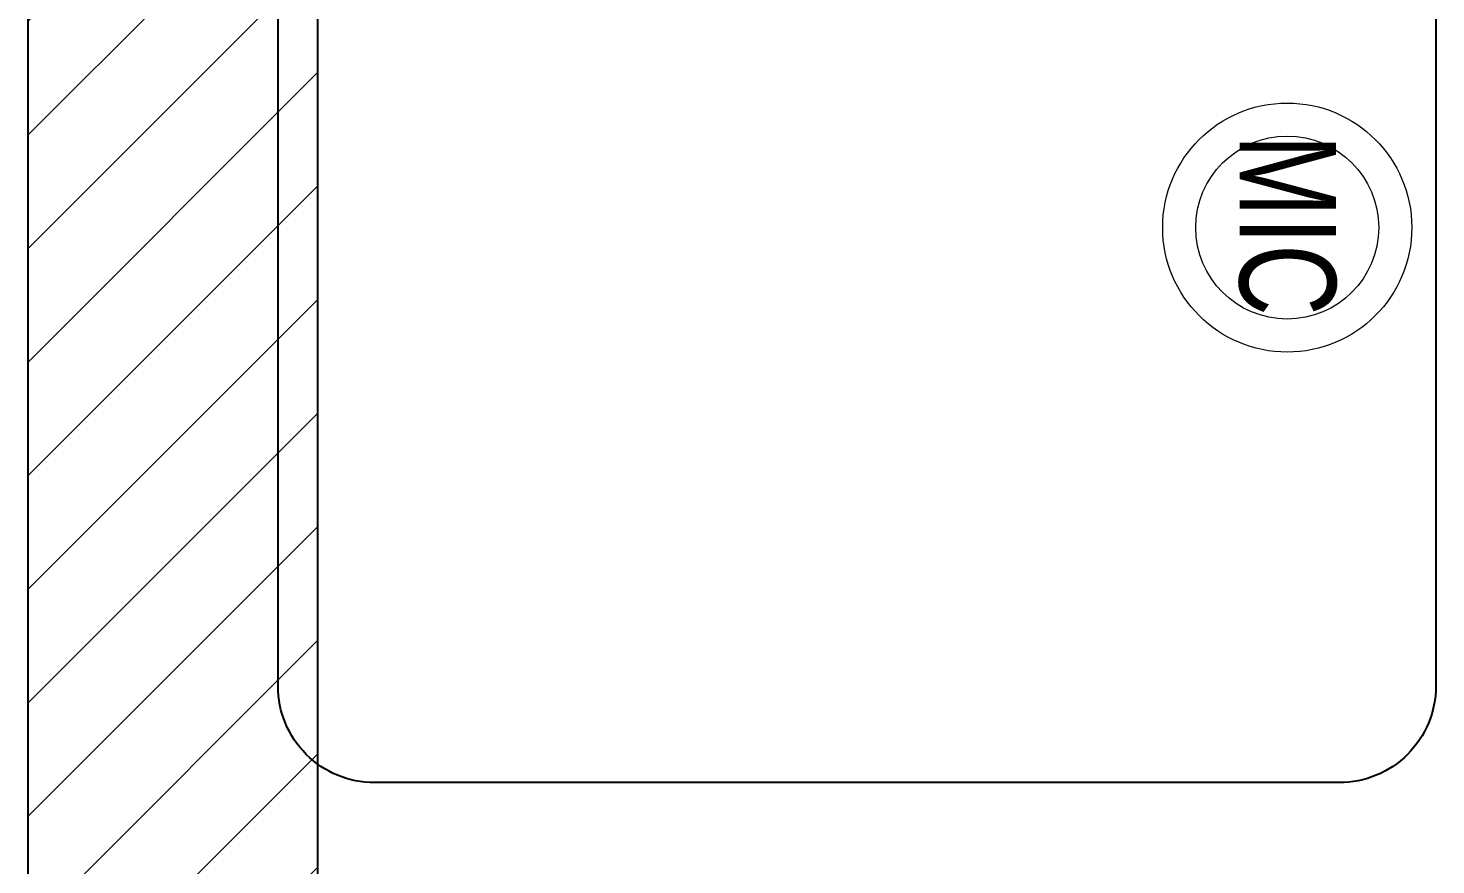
# Model space of a CAD drawing. Header units: feet. Extents: x 2547226 to 2555095, y -6061669 to -6045180.
# Drawn here: x 2547226 to 2547956, y -6047922 to -6047488 of the extents above; entities that cross this region are included whole.
import ezdxf

# ---------------------------------------------------------------- set-up
doc = ezdxf.new("R2010")
doc.units = ezdxf.units.FT
doc.header["$LTSCALE"] = 33
doc.header["$MEASUREMENT"] = 0
doc.layers.add('A-WALL', color=1, linetype='Continuous')
doc.layers.add('PDF_Geometry', color=7, linetype='Continuous')
for name, color, linetype, lineweight in [('LENS-FURNITURE', 13, 'Continuous', 9), ('LK-EQPMT', 3, 'Continuous', 18), ('LN-HATCH', 251, 'Continuous', 0), ('PLANO-CARPET', 3, 'Continuous', 18)]:
    doc.layers.add(name, color=color, linetype=linetype, lineweight=lineweight)
doc.styles.get("Standard").update_dxf_attribs({"font": 'GILC____.TTF'})

# ---------------------------------------------------------------- blocks, each defined once
blk = doc.blocks.new('A$C786b5c82')
at = {"layer": 'LN-HATCH'}
h = blk.add_hatch(dxfattribs=at)
h.set_pattern_fill('ANSI31', color=256, scale=333, angle=180)
h.set_pattern_definition([(225, (-6866470.763803284, 5280949.638979028), (29.43331976689004, -29.43331976689005), [])])
h.paths.add_polyline_path([(-5111.05770197697, 6362.121299929917), (-5211.05770197697, 6362.121299929917), (-5211.05770197697, 5066.68575985916), (-5111.05770197697, 5066.68575985916)])
h.paths.add_polyline_path([(-5211.05770197697, 6362.121299929917), (-5261.057701976969, 6362.121299929917), (-5261.057701976969, 5066.68575985916), (-5211.05770197697, 5066.68575985916)])
at = {"layer": 'A-WALL', "elevation": 1804.966150034001}
blk.add_lwpolyline([(-5261.057701976969, 6362.121299929917), (-5111.05770197697, 6362.121299929917), (-5111.05770197697, 5066.68575985916), (-5261.057701976969, 5066.68575985916)], close=True, dxfattribs=at)
blk = doc.blocks.new('MOROTISED TABLE-TRIAL SET 950x600')
at = {"layer": 'PDF_Geometry', "lineweight": 25}
blk.add_lwpolyline([(415.5923622683621, 2.18279e-11), (550.0003704861738, 2.18279e-11, 0.4142524001247118), (599.9958994225599, 50.00260162355697), (599.9958994225599, 899.9973678589085, 0.4142518501714829), (550.0003704861738, 950.0000000000218), (50.00260613718999, 950.0000000000218, 0.4142929195148918), (4.605390131e-07, 899.9973678589085), (4.605390131e-07, 50.00260162355697, 0.414163635492108), (50.00260613718999, 2.18279e-11), (415.5923622683621, 2.18279e-11)], format="xyb", dxfattribs=at)
blk = doc.blocks.new('MIC')
at = {"layer": 'LK-EQPMT', "ltscale": 12}
for radius in [64.54701859105262, 47.40596281792385]:
    blk.add_circle((234.5401449967176, 64.54701859102352), radius, dxfattribs=at)
at = {"layer": 'LK-EQPMT', "ltscale": 12, "insert": (233.2398255821317, 64.46170233917655), "char_height": 50, "attachment_point": 5}
blk.add_mtext_dynamic_manual_height_columns('MIC', width=466.4796511627907, gutter_width=12.5, heights=[0], dxfattribs=at)

msp = doc.modelspace()

# ---------------------------------------------------------------- block references
at = {"rotation": 270}
msp.add_blockref('MIC', (2547813.976826728, -6047357.318313902, 1804.966150034001), dxfattribs=at)
at = {"layer": 'LENS-FURNITURE', "xscale": -1, "rotation": 180}
msp.add_blockref('MOROTISED TABLE-TRIAL SET 950x600', (2547355.542816401, -6046929.561227694, 1804.966150034001), dxfattribs=at)
at = {"layer": 'PLANO-CARPET', "color": 2}
msp.add_blockref('A$C786b5c82', (2552487.100745158, -6053596.73479243), dxfattribs=at)

doc.saveas('drawing.dxf')
